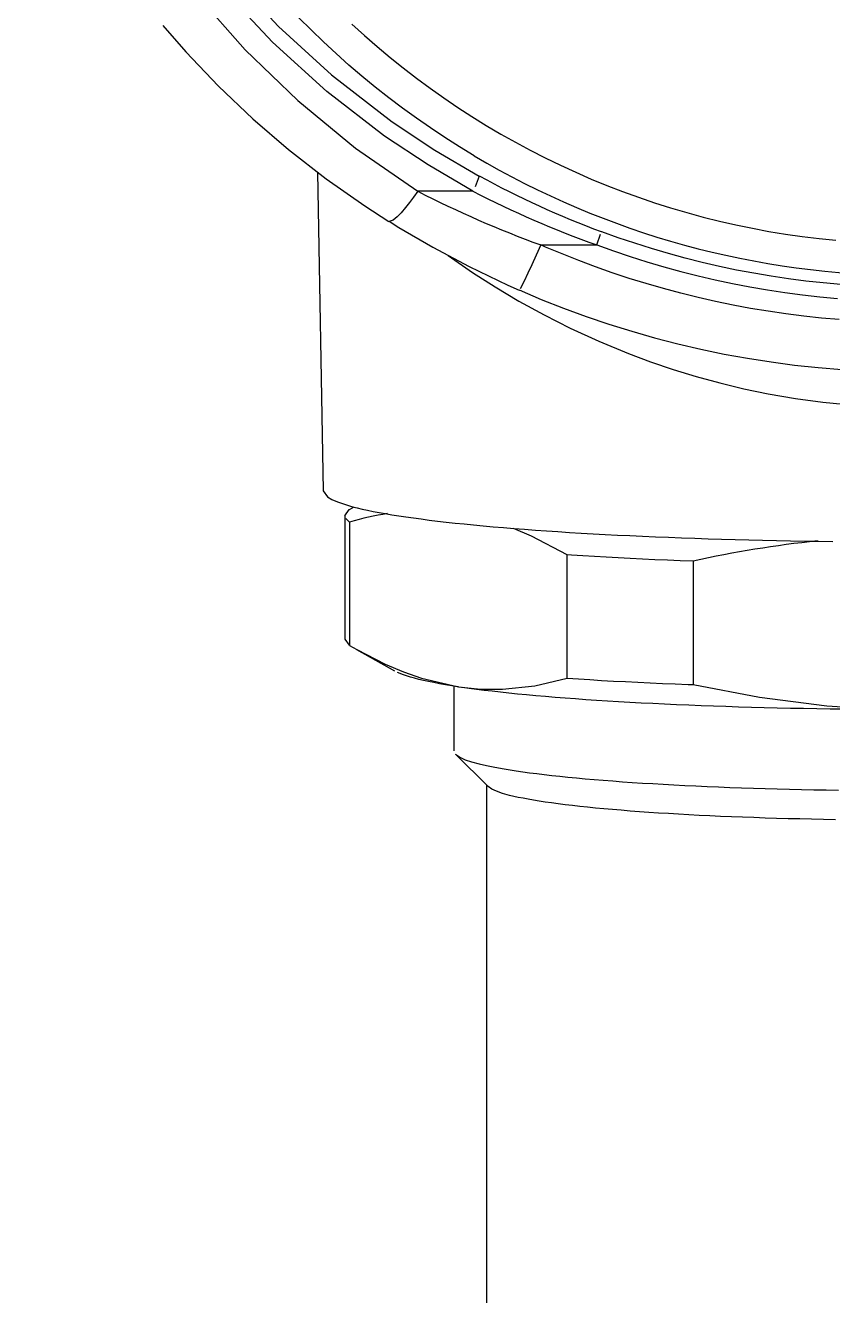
# Model space of a CAD drawing. Header units: millimetres. Extents: x 441156 to 441876, y 4514765 to 4515211.
# Drawn here: x 441489.4998 to 441489.5925, y 4514937.0249 to 4514937.1709 of the extents above; entities that cross this region are included whole.
import ezdxf

# ---------------------------------------------------------------- set-up
doc = ezdxf.new("R2010")
doc.units = ezdxf.units.MM
doc.layers.add('Terminale_sfiato', color=7, linetype='Continuous')

msp = doc.modelspace()

# ---------------------------------------------------------------- linework, layer by layer
at = {"layer": 'Terminale_sfiato', "color": 254, "linetype": 'Continuous'}
for p, q in [((441489.5333587923, 4514937.154033125), (441489.5340003961, 4514937.117415578)), ((441489.5512051327, 4514937.151841654), (441489.5448630988, 4514937.151841654)), ((441489.5590091588, 4514937.145664399), (441489.5654338136, 4514937.145664399)), ((441489.5370387932, 4514937.115276491), (441489.5375590632, 4514937.115581104)), ((441489.5365003175, 4514937.114548796), (441489.5365003175, 4514937.100376435)), ((441489.5370387932, 4514937.1138211), (441489.5370387932, 4514937.099648739)), ((441489.5620387932, 4514937.095874785), (441489.5620387932, 4514937.110047147)), ((441489.5765003174, 4514937.109319451), (441489.5765003174, 4514937.09514709)), ((441489.5370387932, 4514937.099648739), (441489.5378472006, 4514937.099178992)), ((441489.5378333064, 4514937.099186891), (441489.5421932021, 4514937.096708241)), ((441489.5490003175, 4514937.094969023), (441489.5490003175, 4514937.087538721)), ((441489.5492016279, 4514937.087138401), (441489.5529372485, 4514937.083431265)), ((441489.5527503174, 4514937.083616772), (441489.5527503174, 4514936.997881198))]:
    msp.add_line(p, q, dxfattribs=at)
for points in [[(441489.5017724455, 4514937.261401352, 0), (441489.500631667, 4514937.254679592, 0), (441489.5001239733, 4514937.250172773, 0), (441489.4998185008, 4514937.245641362, 0), (441489.4997840938, 4514937.23746507, 0), (441489.5004203712, 4514937.229271247, 0), (441489.5017189918, 4514937.221202509, 0), (441489.5026849951, 4514937.216935386, 0), (441489.5038390505, 4514937.212711674, 0), (441489.5064507392, 4514937.2050758, 0), (441489.5088589815, 4514937.199404001, 0), (441489.5116118309, 4514937.19390013, 0), (441489.5147494501, 4514937.188502541, 0), (441489.5182182688, 4514937.183317158, 0), (441489.5232866428, 4514937.176822376, 0), (441489.5288760888, 4514937.170768596, 0), (441489.534950607, 4514937.165191707, 0), (441489.5419412132, 4514937.159792203, 0), (441489.5468364786, 4514937.156550636, 0), (441489.5519366439, 4514937.153583263, 0)], [(441489.5512051327, 4514937.151841654, 0), (441489.5460465507, 4514937.154853807, 0), (441489.541062379, 4514937.158166117, 0), (441489.5344122531, 4514937.163291964, 0), (441489.5281746993, 4514937.168978009, 0), (441489.5225084467, 4514937.175071263, 0)], [(441489.5195470362, 4514937.174337171, 0), (441489.5250456651, 4514937.168085067, 0), (441489.5310677084, 4514937.162253101, 0), (441489.537720307, 4514937.156784691, 0), (441489.5448630988, 4514937.151841654, 0)], [(441489.5155602383, 4514937.170865317, 0), (441489.5182045963, 4514937.167843645, 0), (441489.5219538138, 4514937.16391468, 0), (441489.5258984933, 4514937.160170455, 0), (441489.5300289936, 4514937.156620675, 0), (441489.5343343451, 4514937.153275033, 0), (441489.5388030441, 4514937.150142432, 0), (441489.5415588717, 4514937.148367809, 0)], [(441489.5513495397, 4514937.155920985, 0), (441489.5496588747, 4514937.156947381, 0), (441489.547989369, 4514937.158007592, 0), (441489.5463417039, 4514937.159101184, 0), (441489.544716552, 4514937.160227714, 0), (441489.5431145765, 4514937.161386719, 0), (441489.5415364313, 4514937.162577727, 0), (441489.5399827606, 4514937.163800252, 0), (441489.5384541984, 4514937.165053795, 0), (441489.5369513687, 4514937.166337844, 0), (441489.5354748848, 4514937.167651876, 0), (441489.5340253494, 4514937.168995353, 0), (441489.532603354, 4514937.170367728, 0), (441489.5312094792, 4514937.171768441, 0)], [(441489.5373084898, 4514937.171040043, 0), (441489.538738583, 4514937.169735548, 0), (441489.5401953827, 4514937.168460716, 0), (441489.5416782688, 4514937.167216091, 0), (441489.5431866105, 4514937.166002203, 0), (441489.5447197658, 4514937.164819567, 0), (441489.5462770825, 4514937.163668686, 0), (441489.5478578978, 4514937.16255005, 0), (441489.549461539, 4514937.161464136, 0), (441489.5510873238, 4514937.160411406, 0), (441489.5527345603, 4514937.159392308, 0), (441489.5544025478, 4514937.158407274, 0), (441489.5560905762, 4514937.157456725, 0), (441489.5577979275, 4514937.156541064, 0), (441489.559523875, 4514937.155660682, 0), (441489.5612676843, 4514937.154815953, 0), (441489.5630286135, 4514937.154007236, 0), (441489.5648059132, 4514937.153234877, 0), (441489.5665988271, 4514937.152499203, 0), (441489.5684065923, 4514937.151800526, 0), (441489.5702284395, 4514937.151139146, 0), (441489.5720635937, 4514937.150515342, 0), (441489.5739112737, 4514937.149929381, 0), (441489.5757706934, 4514937.149381512, 0), (441489.5776410616, 4514937.148871968, 0), (441489.5795215824, 4514937.148400965, 0), (441489.5814114556, 4514937.147968705, 0), (441489.5833098771, 4514937.14757537, 0), (441489.5852160389, 4514937.147221129, 0), (441489.5871291301, 4514937.146906134, 0), (441489.5890483364, 4514937.146630515, 0), (441489.5909728414, 4514937.146394392, 0), (441489.592901826, 4514937.146197867, 0)], [(441489.5519366439, 4514937.153583263, 0), (441489.5519404699, 4514937.153574518, 0), (441489.5519433999, 4514937.153564197, 0), (441489.5519454305, 4514937.153552313, 0), (441489.5519465592, 4514937.153538881, 0), (441489.5519467845, 4514937.153523915, 0), (441489.5519461063, 4514937.153507438, 0), (441489.5519445253, 4514937.153489465, 0), (441489.5519420434, 4514937.15347002, 0), (441489.5519386638, 4514937.153449127, 0), (441489.5519343904, 4514937.153426811, 0), (441489.5519292286, 4514937.1534031, 0), (441489.5519231845, 4514937.153378021, 0), (441489.5519162657, 4514937.153351607, 0), (441489.5519084804, 4514937.153323888, 0), (441489.5518998382, 4514937.153294899, 0), (441489.5518903496, 4514937.153264675, 0), (441489.5518800262, 4514937.153233253, 0), (441489.5518688805, 4514937.153200671, 0), (441489.5518569262, 4514937.153166969, 0), (441489.5518441777, 4514937.153132187, 0), (441489.5518306507, 4514937.153096369, 0), (441489.5518163615, 4514937.153059559, 0), (441489.5518013277, 4514937.153021799, 0), (441489.5517855675, 4514937.152983137, 0), (441489.5517691001, 4514937.152943621, 0), (441489.5517519457, 4514937.152903297, 0), (441489.551734125, 4514937.152862215, 0), (441489.5517156598, 4514937.152820426, 0), (441489.5516965726, 4514937.15277798, 0), (441489.5516768867, 4514937.152734929, 0), (441489.551656626, 4514937.152691324, 0), (441489.5516358153, 4514937.152647221, 0), (441489.5516144798, 4514937.152602671, 0), (441489.5515926456, 4514937.15255773, 0), (441489.5515703393, 4514937.152512452, 0), (441489.551547588, 4514937.152466891, 0), (441489.5515244195, 4514937.152421106, 0), (441489.551500862, 4514937.152375149, 0), (441489.5514769442, 4514937.152329078, 0), (441489.5514526952, 4514937.15228295, 0), (441489.5514281446, 4514937.152236818, 0), (441489.5514033224, 4514937.152190741, 0), (441489.5513782586, 4514937.152144774, 0), (441489.5513529839, 4514937.152098973, 0), (441489.5513275291, 4514937.152053395, 0), (441489.5513019252, 4514937.152008095, 0), (441489.5512762033, 4514937.151963127, 0), (441489.5512503948, 4514937.151918546, 0), (441489.5512245313, 4514937.151874407, 0), (441489.5512051327, 4514937.151841654, 0)], [(441489.5448630988, 4514937.151841654, 0), (441489.5447439784, 4514937.15166807, 0), (441489.5446250032, 4514937.151496929, 0), (441489.5445063181, 4514937.15132844, 0), (441489.5443880676, 4514937.151162808, 0), (441489.5442703959, 4514937.151000234, 0), (441489.5441534463, 4514937.150840917, 0), (441489.5440373613, 4514937.150685051, 0), (441489.5439222823, 4514937.150532826, 0), (441489.5438083496, 4514937.150384426, 0), (441489.5436957019, 4514937.150240034, 0), (441489.5435844766, 4514937.150099825, 0), (441489.543474809, 4514937.149963969, 0), (441489.5433668329, 4514937.149832633, 0), (441489.5432606797, 4514937.149705976, 0), (441489.5431564788, 4514937.149584153, 0), (441489.5430543572, 4514937.149467311, 0), (441489.5429544392, 4514937.149355594, 0), (441489.5428568467, 4514937.149249137, 0), (441489.5427616984, 4514937.149148071, 0), (441489.5426691105, 4514937.149052518, 0), (441489.5425791955, 4514937.148962595, 0), (441489.5424920631, 4514937.14887841, 0), (441489.5424078195, 4514937.148800069, 0), (441489.5423265672, 4514937.148727663, 0), (441489.5422484053, 4514937.148661284, 0), (441489.542173429, 4514937.14860101, 0), (441489.5421017297, 4514937.148546917, 0), (441489.5420333946, 4514937.14849907, 0), (441489.5419685072, 4514937.148457526, 0), (441489.5419071463, 4514937.148422337, 0), (441489.5418493868, 4514937.148393545, 0), (441489.541795299, 4514937.148371187, 0), (441489.5417449489, 4514937.148355287, 0), (441489.5416983978, 4514937.148345868, 0), (441489.5416557024, 4514937.148342938, 0), (441489.5416169147, 4514937.148346503, 0), (441489.541582082, 4514937.148356558, 0), (441489.541559539, 4514937.148367772, 0)], [(441489.5415631377, 4514937.148391861, 0), (441489.5427104684, 4514937.147684825, 0), (441489.5465981467, 4514937.145416225, 0), (441489.5507731106, 4514937.143191629, 0), (441489.5552309793, 4514937.141050763, 0), (441489.5565061547, 4514937.140482216, 0)], [(441489.5654338136, 4514937.145664399, 0), (441489.5654521255, 4514937.145713333, 0), (441489.5654886602, 4514937.145811442, 0), (441489.5655249277, 4514937.145909472, 0), (441489.565542906, 4514937.145958308, 0), (441489.5655607514, 4514937.146006945, 0), (441489.565578442, 4514937.146055324, 0), (441489.5655959565, 4514937.146103386, 0), (441489.5656132735, 4514937.146151072, 0), (441489.5656303717, 4514937.146198325, 0), (441489.5656472306, 4514937.146245087, 0), (441489.5656638294, 4514937.1462913, 0), (441489.565680148, 4514937.146336908, 0), (441489.5656961664, 4514937.146381857, 0), (441489.5657118652, 4514937.146426091, 0), (441489.5657272252, 4514937.146469556, 0), (441489.5657422278, 4514937.146512199, 0), (441489.5657568546, 4514937.146553969, 0), (441489.5657710878, 4514937.146594814, 0), (441489.5657849102, 4514937.146634685, 0), (441489.5657983047, 4514937.146673533, 0), (441489.5658112552, 4514937.146711311, 0), (441489.5658237459, 4514937.146747973, 0), (441489.5658357614, 4514937.146783474, 0), (441489.5658472872, 4514937.146817771, 0), (441489.5658583093, 4514937.146850821, 0), (441489.5658688142, 4514937.146882585, 0), (441489.5658787892, 4514937.146913026, 0), (441489.565888222, 4514937.146942103, 0), (441489.5658971011, 4514937.146969783, 0), (441489.5659054159, 4514937.146996032, 0), (441489.565913156, 4514937.147020819, 0), (441489.5659203122, 4514937.147044111, 0), (441489.5659268756, 4514937.147065882, 0), (441489.5659328383, 4514937.147086104, 0), (441489.565938193, 4514937.147104755, 0), (441489.5659429332, 4514937.147121809, 0), (441489.5659470531, 4514937.147137247, 0), (441489.5659505478, 4514937.14715105, 0), (441489.5659534128, 4514937.147163201, 0), (441489.5659556448, 4514937.147173685, 0), (441489.5659572411, 4514937.14718249, 0), (441489.5659581996, 4514937.147189604, 0), (441489.5659584393, 4514937.147192524, 0)], [(441489.5934665918, 4514937.141114732, 0), (441489.5914586205, 4514937.141293377, 0), (441489.5894546023, 4514937.141511674, 0), (441489.5874553261, 4514937.141769536, 0), (441489.585461579, 4514937.142066863, 0), (441489.5834741459, 4514937.142403537, 0), (441489.5814938092, 4514937.142779426, 0), (441489.5795213484, 4514937.143194381, 0), (441489.5775575401, 4514937.14364824, 0), (441489.5756031575, 4514937.144140823, 0), (441489.5736589698, 4514937.144671937, 0), (441489.5717257424, 4514937.145241373, 0), (441489.5698042364, 4514937.145848907, 0), (441489.5678952082, 4514937.146494298, 0), (441489.5659994094, 4514937.147177295, 0), (441489.5659584393, 4514937.147192524, 0)], [(441489.5483604672, 4514937.144454843, 0), (441489.551171947, 4514937.142509396, 0), (441489.5537546051, 4514937.140849812, 0), (441489.5564829609, 4514937.139220572, 0), (441489.5593733302, 4514937.137625931, 0), (441489.5623640202, 4514937.136110937, 0), (441489.5656561088, 4514937.134594626, 0), (441489.5690897515, 4514937.133174544, 0), (441489.5716141787, 4514937.132231995, 0), (441489.5742037231, 4514937.131351727, 0), (441489.5768553641, 4514937.13053918, 0), (441489.5795645511, 4514937.129799688, 0), (441489.5823271557, 4514937.12913832, 0), (441489.5851373963, 4514937.128559779, 0), (441489.5882542924, 4514937.128027781, 0), (441489.5914125206, 4514937.127604569, 0), (441489.5949744426, 4514937.127266001, 0), (441489.5985626598, 4514937.127071963, 0)], [(441489.5590091588, 4514937.145664399, 0), (441489.5589213282, 4514937.145465833, 0), (441489.5588336045, 4514937.145268173, 0), (441489.5587460948, 4514937.145071659, 0), (441489.5586589056, 4514937.144876532, 0), (441489.558572143, 4514937.144683028, 0), (441489.558485913, 4514937.144491383, 0), (441489.5584003204, 4514937.144301831, 0), (441489.5583154695, 4514937.144114603, 0), (441489.5582314639, 4514937.143929927, 0), (441489.5581484057, 4514937.143748027, 0), (441489.5580663963, 4514937.143569126, 0), (441489.5579855355, 4514937.143393441, 0), (441489.5579059217, 4514937.143221187, 0), (441489.5578276521, 4514937.143052573, 0), (441489.557750822, 4514937.142887806, 0), (441489.557675525, 4514937.142727084, 0), (441489.5576018528, 4514937.142570605, 0), (441489.5575298952, 4514937.142418559, 0), (441489.5574597399, 4514937.14227113, 0), (441489.5573914722, 4514937.1421285, 0), (441489.5573251755, 4514937.141990841, 0), (441489.5572609305, 4514937.141858323, 0), (441489.5571988153, 4514937.141731104, 0), (441489.5571389059, 4514937.141609341, 0), (441489.557081275, 4514937.141493183, 0), (441489.557025993, 4514937.14138277, 0), (441489.5569731271, 4514937.141278237, 0), (441489.5569227419, 4514937.141179712, 0), (441489.5568748986, 4514937.141087314, 0), (441489.5568296556, 4514937.141001157, 0), (441489.556787068, 4514937.140921344, 0), (441489.5567471876, 4514937.140847974, 0), (441489.5567100631, 4514937.140781135, 0), (441489.5566757398, 4514937.14072091, 0), (441489.5566442593, 4514937.140667371, 0), (441489.55661566, 4514937.140620585, 0), (441489.5565899769, 4514937.140580607, 0), (441489.5565672412, 4514937.140547486, 0), (441489.5565474806, 4514937.140521264, 0), (441489.5565307192, 4514937.14050197, 0), (441489.5565169774, 4514937.14048963, 0), (441489.5565062719, 4514937.140484259, 0), (441489.5565008199, 4514937.140484557, 0)], [(441489.5933005497, 4514937.137083225, 0), (441489.5912539385, 4514937.137262116, 0), (441489.5892112112, 4514937.137480666, 0), (441489.5871731421, 4514937.137738791, 0), (441489.5851405037, 4514937.138036395, 0), (441489.5831140666, 4514937.138373364, 0), (441489.5810945987, 4514937.13874957, 0), (441489.5790828657, 4514937.139164871, 0), (441489.5770796301, 4514937.139619108, 0), (441489.5750856511, 4514937.140112111, 0), (441489.5731016847, 4514937.140643693, 0), (441489.5711284828, 4514937.141213651, 0), (441489.5691667934, 4514937.14182177, 0), (441489.56721736, 4514937.142467819, 0), (441489.5652809217, 4514937.143151553, 0), (441489.5633582124, 4514937.143872714, 0), (441489.5614499608, 4514937.144631027, 0), (441489.5595568905, 4514937.145426205, 0), (441489.5590091588, 4514937.145664399, 0)], [(441489.5654338136, 4514937.145664399, 0), (441489.5673432057, 4514937.144975423, 0), (441489.5692658488, 4514937.144324045, 0), (441489.5712009972, 4514937.143710516, 0), (441489.5731479001, 4514937.143135075, 0), (441489.5751058021, 4514937.142597944, 0), (441489.5770739437, 4514937.142099332, 0), (441489.5790515614, 4514937.141639433, 0), (441489.581037888, 4514937.141218425, 0), (441489.5830321529, 4514937.140836471, 0), (441489.5850335824, 4514937.140493719, 0), (441489.5870414001, 4514937.140190302, 0), (441489.5890548271, 4514937.139926339, 0), (441489.5910730822, 4514937.139701931, 0), (441489.5930953825, 4514937.139517166, 0)], [(441489.5340003961, 4514937.117415578, 0), (441489.5340229045, 4514937.117272383, 0), (441489.5340853979, 4514937.117129277, 0), (441489.5341878395, 4514937.116986347, 0), (441489.5343301684, 4514937.116843677, 0), (441489.5345123004, 4514937.116701351, 0), (441489.5347341275, 4514937.116559452, 0), (441489.5349955183, 4514937.116418067, 0), (441489.5352963179, 4514937.116277278, 0), (441489.5356363481, 4514937.116137169, 0), (441489.5360154073, 4514937.115997824, 0), (441489.5364332709, 4514937.115859323, 0), (441489.5368896914, 4514937.11572175, 0), (441489.5373843982, 4514937.115585186, 0), (441489.5379170982, 4514937.115449712, 0), (441489.5384874758, 4514937.115315408, 0), (441489.5390951929, 4514937.115182354, 0), (441489.5397398894, 4514937.115050629, 0), (441489.5404211834, 4514937.11492031, 0), (441489.5411386711, 4514937.114791475, 0), (441489.5418919273, 4514937.114664201, 0), (441489.5426805057, 4514937.114538562, 0), (441489.543503939, 4514937.114414634, 0), (441489.5443617392, 4514937.114292488, 0), (441489.5452533981, 4514937.1141722, 0), (441489.5461783872, 4514937.114053838, 0), (441489.5471361586, 4514937.113937474, 0), (441489.5481261445, 4514937.113823176, 0), (441489.5491477583, 4514937.113711012, 0), (441489.5502003948, 4514937.113601048, 0), (441489.55128343, 4514937.113493351, 0), (441489.5523962224, 4514937.113387983, 0), (441489.5535381124, 4514937.113285007, 0), (441489.5547084233, 4514937.113184484, 0), (441489.5559064618, 4514937.113086473, 0), (441489.5571315179, 4514937.112991033, 0), (441489.5583828655, 4514937.11289822, 0), (441489.5596597634, 4514937.11280809, 0), (441489.5609614546, 4514937.112720694, 0), (441489.5622871681, 4514937.112636087, 0), (441489.5636361181, 4514937.112554316, 0), (441489.5650075054, 4514937.112475432, 0), (441489.5664005171, 4514937.11239948, 0), (441489.567814328, 4514937.112326507, 0), (441489.5692481003, 4514937.112256554, 0), (441489.5707009842, 4514937.112189664, 0), (441489.5721721189, 4514937.112125875, 0), (441489.5736606327, 4514937.112065227, 0), (441489.5751656434, 4514937.112007754, 0), (441489.5766862593, 4514937.111953491, 0), (441489.5782215793, 4514937.11190247, 0), (441489.5797706935, 4514937.111854722, 0), (441489.5813326841, 4514937.111810273, 0), (441489.5829066255, 4514937.111769152, 0), (441489.5844915849, 4514937.111731382, 0), (441489.5860866231, 4514937.111696986, 0), (441489.5876907951, 4514937.111665983, 0), (441489.5893031502, 4514937.111638393, 0), (441489.5909227331, 4514937.111614232, 0), (441489.5925485838, 4514937.111593513, 0)], [(441489.5365003175, 4514937.114548796, 0), (441489.5365203167, 4514937.114689317, 0), (441489.5365803021, 4514937.114829751, 0), (441489.5366802367, 4514937.114970013, 0), (441489.5368200591, 4514937.115110015, 0), (441489.5369996831, 4514937.115249672, 0), (441489.5370387932, 4514937.115276491, 0)], [(441489.5370387932, 4514937.1138211, 0), (441489.5368515244, 4514937.113960681, 0), (441489.536704038, 4514937.114100624, 0), (441489.5365964246, 4514937.114240842, 0), (441489.5365287506, 4514937.11438125, 0), (441489.5365010576, 4514937.114521761, 0), (441489.5365003175, 4514937.114548796, 0)], [(441489.5620387932, 4514937.110047147, 0), (441489.5579379078, 4514937.112215012, 0), (441489.5558644788, 4514937.113096173, 0), (441489.5558598827, 4514937.113097957, 0)], [(441489.5765003174, 4514937.109319451, 0), (441489.5750197358, 4514937.109375107, 0), (441489.5735554492, 4514937.109433946, 0), (441489.5721083588, 4514937.109495932, 0), (441489.5706793551, 4514937.109561029, 0), (441489.5692693174, 4514937.109629193, 0), (441489.5678791134, 4514937.109700386, 0), (441489.5665095986, 4514937.109774563, 0), (441489.5651616157, 4514937.109851676, 0), (441489.5638359942, 4514937.10993168, 0), (441489.5625335499, 4514937.110014526, 0), (441489.5620387932, 4514937.110047147, 0)], [(441489.5365003175, 4514937.100376435, 0), (441489.5365203167, 4514937.100235914, 0), (441489.5365803021, 4514937.10009548, 0), (441489.5366802367, 4514937.099955218, 0), (441489.5368200591, 4514937.099815215, 0), (441489.5369996831, 4514937.099675559, 0), (441489.5370387932, 4514937.099648739, 0)], [(441489.5378472006, 4514937.099178992, 0), (441489.5411396787, 4514937.097480874, 0), (441489.5432131076, 4514937.096599713, 0), (441489.5452850977, 4514937.095873293, 0), (441489.5495387932, 4514937.094885996, 0)], [(441489.5495387932, 4514937.094885996, 0), (441489.548781597, 4514937.095003787, 0), (441489.5480595452, 4514937.095123243, 0), (441489.547373119, 4514937.095244283, 0), (441489.5467227762, 4514937.095366827, 0), (441489.5461089502, 4514937.095490795, 0), (441489.5455320502, 4514937.095616102, 0), (441489.5449924608, 4514937.095742665, 0), (441489.5444905418, 4514937.095870401, 0), (441489.5440266277, 4514937.095999222, 0), (441489.5436010279, 4514937.096129046, 0), (441489.5432140258, 4514937.096259783, 0), (441489.5428658798, 4514937.096391347, 0), (441489.5425568218, 4514937.096523652, 0), (441489.5422870577, 4514937.096656607, 0), (441489.5421932021, 4514937.096708241, 0)], [(441489.5495387932, 4514937.094885996, 0), (441489.5520754091, 4514937.094626212, 0), (441489.5546120249, 4514937.094610109, 0), (441489.5583365016, 4514937.095011198, 0), (441489.5620387932, 4514937.095874785, 0)], [(441489.5937757961, 4514937.092314841, 0), (441489.5922422297, 4514937.092333951, 0), (441489.5907148352, 4514937.092356505, 0), (441489.5891946306, 4514937.092382489, 0), (441489.5876826295, 4514937.092411884, 0), (441489.5861798399, 4514937.092444671, 0), (441489.5846872634, 4514937.09248083, 0), (441489.5832058951, 4514937.092520334, 0), (441489.5817367227, 4514937.092563159, 0), (441489.5802807254, 4514937.092609275, 0), (441489.5788388739, 4514937.092658652, 0), (441489.5774121295, 4514937.092711257, 0), (441489.5760014431, 4514937.092767054, 0), (441489.5746077553, 4514937.092826008, 0), (441489.5732319952, 4514937.092888077, 0), (441489.5718750798, 4514937.092953222, 0), (441489.5705379137, 4514937.093021397, 0), (441489.5692213884, 4514937.09309256, 0), (441489.5679263814, 4514937.093166661, 0), (441489.5666537562, 4514937.09324365, 0), (441489.565404361, 4514937.093323478, 0), (441489.5641790288, 4514937.093406091, 0), (441489.5629785764, 4514937.093491432, 0), (441489.5618038041, 4514937.093579448, 0), (441489.560655495, 4514937.093670076, 0), (441489.5595344147, 4514937.093763258, 0), (441489.5584413105, 4514937.093858933, 0), (441489.5573769111, 4514937.093957034, 0), (441489.556341926, 4514937.094057498, 0), (441489.5553370454, 4514937.094160258, 0), (441489.5543629389, 4514937.094265244, 0), (441489.5534202561, 4514937.094372387, 0), (441489.5525096253, 4514937.094481615, 0), (441489.5516316536, 4514937.094592856, 0), (441489.5507869262, 4514937.094706036, 0), (441489.5499760064, 4514937.094821079, 0), (441489.5495387932, 4514937.094885996, 0)], [(441489.5620387932, 4514937.095874785, 0), (441489.5633321061, 4514937.09579086, 0), (441489.5646489062, 4514937.095709757, 0), (441489.5659883833, 4514937.095631525, 0), (441489.5673497129, 4514937.095556213, 0), (441489.5687320576, 4514937.095483867, 0), (441489.5701345665, 4514937.095414532, 0), (441489.5715563767, 4514937.09534825, 0), (441489.5729966133, 4514937.095285063, 0), (441489.5744543899, 4514937.095225008, 0), (441489.5759288095, 4514937.095168124, 0), (441489.5765003174, 4514937.09514709, 0)], [(441489.5765003174, 4514937.09514709, 0), (441489.5841233106, 4514937.093689464, 0), (441489.5918538875, 4514937.092714479, 0), (441489.5966670021, 4514937.09238311, 0), (441489.6015003175, 4514937.092271323, 0)], [(441489.5490003175, 4514937.087538721, 0), (441489.5490203165, 4514937.087412436, 0), (441489.5490802984, 4514937.087286246, 0), (441489.5491802174, 4514937.087160249, 0), (441489.5492016279, 4514937.087138401, 0)], [(441489.5492016279, 4514937.087138401, 0), (441489.5493483183, 4514937.087012753, 0), (441489.5495347416, 4514937.086887504, 0), (441489.5497607559, 4514937.086762752, 0), (441489.550026189, 4514937.086638591, 0), (441489.5503308385, 4514937.086515117, 0), (441489.5506744724, 4514937.086392421, 0), (441489.551056829, 4514937.0862706, 0), (441489.5514776169, 4514937.086149744, 0), (441489.5519365154, 4514937.086029946, 0), (441489.5524331752, 4514937.085911298, 0), (441489.5529672175, 4514937.08579389, 0), (441489.5535382358, 4514937.085677811, 0), (441489.5541457948, 4514937.08556315, 0), (441489.5547894317, 4514937.085449994, 0), (441489.5554686562, 4514937.08533843, 0), (441489.5561829509, 4514937.085228541, 0), (441489.5569317713, 4514937.085120413, 0), (441489.5577145471, 4514937.085014127, 0), (441489.5585306819, 4514937.084909765, 0), (441489.5593795539, 4514937.084807405, 0), (441489.5602605165, 4514937.084707127, 0), (441489.5611728983, 4514937.084609006, 0), (441489.5621160043, 4514937.084513117, 0), (441489.563089116, 4514937.084419533, 0), (441489.5640914919, 4514937.084328325, 0), (441489.5651223685, 4514937.084239563, 0), (441489.5661809602, 4514937.084153315, 0), (441489.5672664607, 4514937.084069646, 0), (441489.5683780429, 4514937.08398862, 0), (441489.5695148599, 4514937.083910299, 0), (441489.5706760456, 4514937.083834741, 0), (441489.5718607153, 4514937.083762007, 0), (441489.5730679666, 4514937.083692148, 0), (441489.5742968795, 4514937.083625222, 0), (441489.5755465179, 4514937.083561276, 0), (441489.5768159296, 4514937.083500361, 0), (441489.5781041476, 4514937.083442522, 0), (441489.5794101905, 4514937.083387805, 0), (441489.580733063, 4514937.08333625, 0), (441489.5820717575, 4514937.083287896, 0), (441489.583425254, 4514937.083242781, 0), (441489.5847925214, 4514937.083200939, 0), (441489.5861725179, 4514937.083162402, 0), (441489.5875641921, 4514937.083127199, 0), (441489.5889664838, 4514937.083095357, 0), (441489.5903783247, 4514937.0830669, 0), (441489.5917986391, 4514937.08304185, 0), (441489.5932263448, 4514937.083020226, 0)], [(441489.5928587322, 4514937.079621436, 0), (441489.591488144, 4514937.079644722, 0), (441489.5901257705, 4514937.079671421, 0), (441489.5887727295, 4514937.079701509, 0), (441489.5874301311, 4514937.079734962, 0), (441489.5860990769, 4514937.079771753, 0), (441489.5847806589, 4514937.079811852, 0), (441489.583475959, 4514937.079855226, 0), (441489.5821860475, 4514937.079901838, 0), (441489.5809119828, 4514937.079951651, 0), (441489.5796548102, 4514937.080004624, 0), (441489.5784155612, 4514937.080060713, 0), (441489.5771952526, 4514937.080119873, 0), (441489.5759948856, 4514937.080182055, 0), (441489.574815445, 4514937.080247208, 0), (441489.5736578986, 4514937.080315278, 0), (441489.5725231961, 4514937.080386209, 0), (441489.5714122684, 4514937.080459944, 0), (441489.5703260272, 4514937.080536422, 0), (441489.5692653635, 4514937.08061558, 0), (441489.5682311477, 4514937.080697353, 0), (441489.5672242282, 4514937.080781675, 0), (441489.5662454313, 4514937.080868474, 0), (441489.5652955599, 4514937.080957683, 0), (441489.5643753935, 4514937.081049224, 0), (441489.563485687, 4514937.081143026, 0), (441489.5626271704, 4514937.08123901, 0), (441489.5618005481, 4514937.081337098, 0), (441489.5610064983, 4514937.08143721, 0), (441489.5602456725, 4514937.081539261, 0), (441489.5595186948, 4514937.081643171, 0), (441489.558826162, 4514937.081748853, 0), (441489.5581686419, 4514937.081856219, 0), (441489.5575466743, 4514937.081965183, 0), (441489.5569607693, 4514937.082075655, 0), (441489.5564114077, 4514937.082187545, 0), (441489.5558990403, 4514937.082300759, 0), (441489.5554240874, 4514937.082415206, 0), (441489.5549869387, 4514937.082530792, 0), (441489.5545879527, 4514937.082647421, 0), (441489.5542274571, 4514937.082764999, 0), (441489.5539057475, 4514937.082883428, 0), (441489.5536230878, 4514937.083002612, 0), (441489.5533797099, 4514937.083122453, 0), (441489.5531758136, 4514937.083242851, 0), (441489.5530115662, 4514937.08336371, 0), (441489.5529372485, 4514937.083431265, 0)]]:
    msp.add_polyline3d(points, dxfattribs=at)
for centre, radius, start, end in [((441489.6014728433, 4514937.240411015), 0.09825274490531166, 239.3296710042657, 270.0160207358454), ((441489.6039489527, 4514937.249027878), 0.1086938127210058, 241.4119331084941, 249.5415574962412), ((441489.6000028855, 4514937.258894499), 0.1204206109865913, 242.7483300149012, 250.0977621152788), ((441489.6032092216, 4514937.252083054), 0.1129262948421328, 242.5802333334151, 250.4566747348063), ((441489.601498185, 4514937.243178385), 0.1121169999217608, 246.3382369391361, 291.1286472977895), ((441489.5462339389, 4514937.082768374), 0.03238552943671147, 98.57209838922469, 106.4947568182286), ((441489.6034409833, 4514936.989092166), 0.1232087649165658, 95.89054645766683, 102.6302630028478)]:
    msp.add_arc(centre, radius, start, end, dxfattribs=at)

doc.saveas('drawing.dxf')
